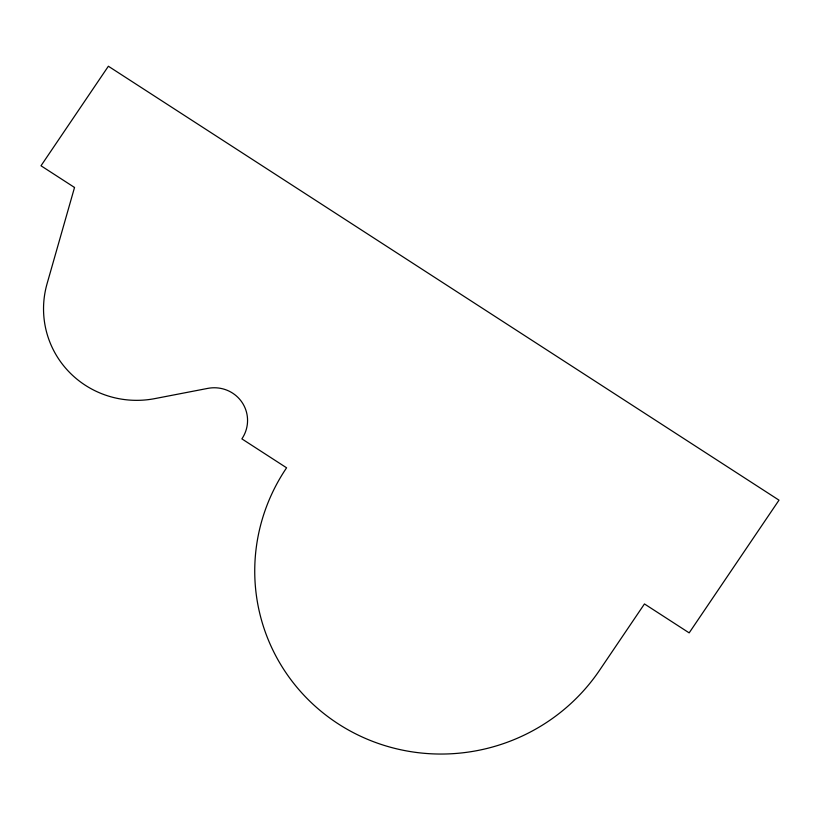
<?xml version="1.0" encoding="UTF-8"?>
<svg xmlns="http://www.w3.org/2000/svg" width="820" height="820" viewBox="0 0 820 820"><rect width="100%" height="100%" fill="white"/><g stroke="black" fill="none" stroke-linecap="round" stroke-linejoin="round"><path stroke-width="1.23" d="M74.528 187.472L47.047 283.802A94.31 92.352 -15.8 0 0 154.888 398.602L207.798 388.383A33.681 32.984 -15.8 0 1 242.023 402.333A33.681 32.984 -15.8 0 1 241.879 438.874L286.59 467.8A188.62 184.705 -15.8 0 0 338.26 723.875A188.62 184.705 -15.8 0 0 599.543 670.299L644.458 603.94L689.169 632.876L779 500.159L108.373 66.236L41 165.773L74.528 187.472"/></g></svg>
